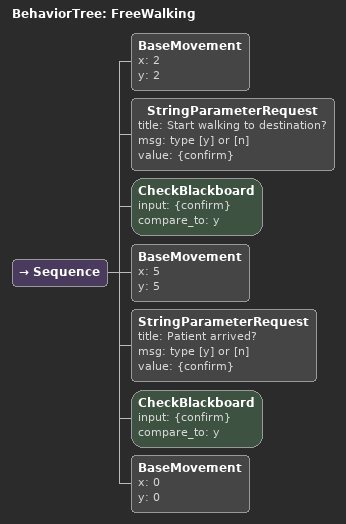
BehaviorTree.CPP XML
<root main_tree_to_execute = "FreeWalking" >
    <BehaviorTree ID="FreeWalking">
        <Sequence>
            <!--room1 = (2,2)-->
            <BaseMovement x="2" y="2"/>
            <StringParameterRequest title="Start walking to destination?"
                                    msg="type [y] or [n]"
                                    value="{confirm}"/>
            <CheckBlackboard input="{confirm}" compare_to="y" />
            <!--room2 = (5,5)-->
            <BaseMovement x="5" y="5"/>
            <StringParameterRequest title="Patient arrived?"
                                    msg="type [y] or [n]"
                                    value="{confirm}"/>
            <CheckBlackboard input="{confirm}" compare_to="y" />
            <!--waiting_area = (0,0)-->
            <BaseMovement x="0" y="0"/>
        </Sequence>
    </BehaviorTree>
</root>
